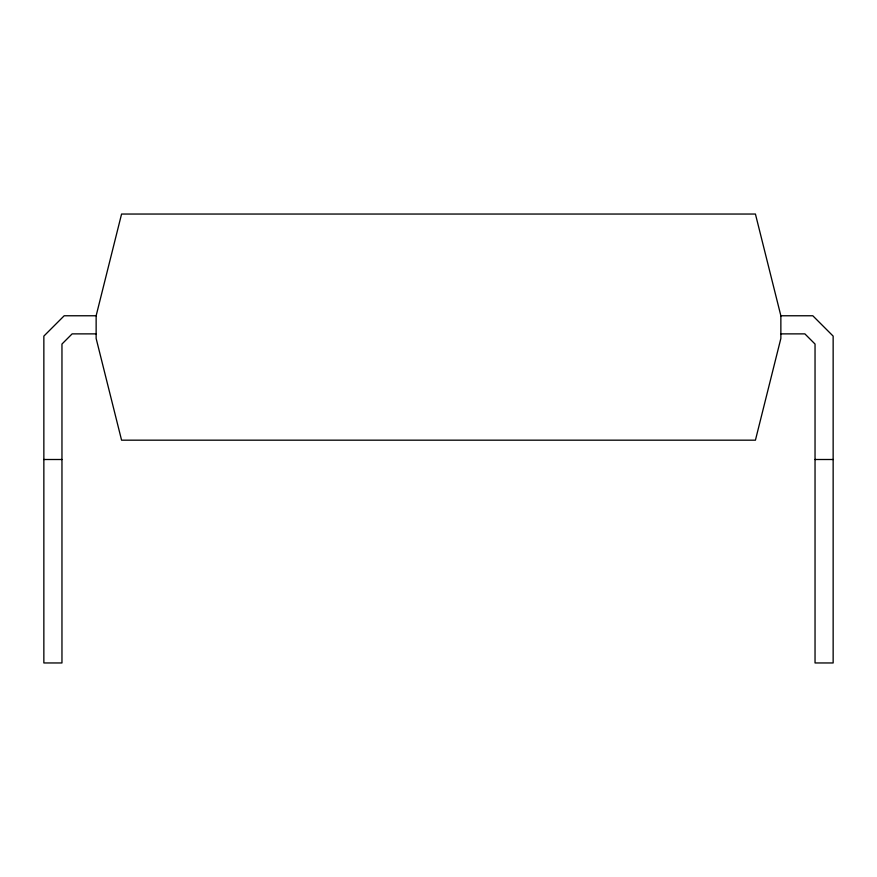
<?xml version="1.0" encoding="UTF-8"?>
<svg xmlns="http://www.w3.org/2000/svg" width="877" height="877" viewBox="0 0 877 877"><rect width="100%" height="100%" fill="white"/><g stroke="black" fill="none" stroke-linecap="round" stroke-linejoin="round"><path stroke-width="1.32" d="M96.141 315.764L121.574 214.043L755.426 214.043L780.859 315.764L780.859 338.456L755.426 440.177L121.574 440.177L96.141 338.456L96.141 315.764L64.196 315.764L43.85 336.11L43.85 662.957L61.96 662.957L61.96 344.047L72.133 333.874L96.141 333.874M780.859 315.764L812.804 315.764L833.15 336.11L833.15 662.957L815.04 662.957L815.04 344.047L804.867 333.874L780.859 333.874M43.85 459.504L61.96 459.504M815.04 459.504L833.15 459.504"/></g></svg>
